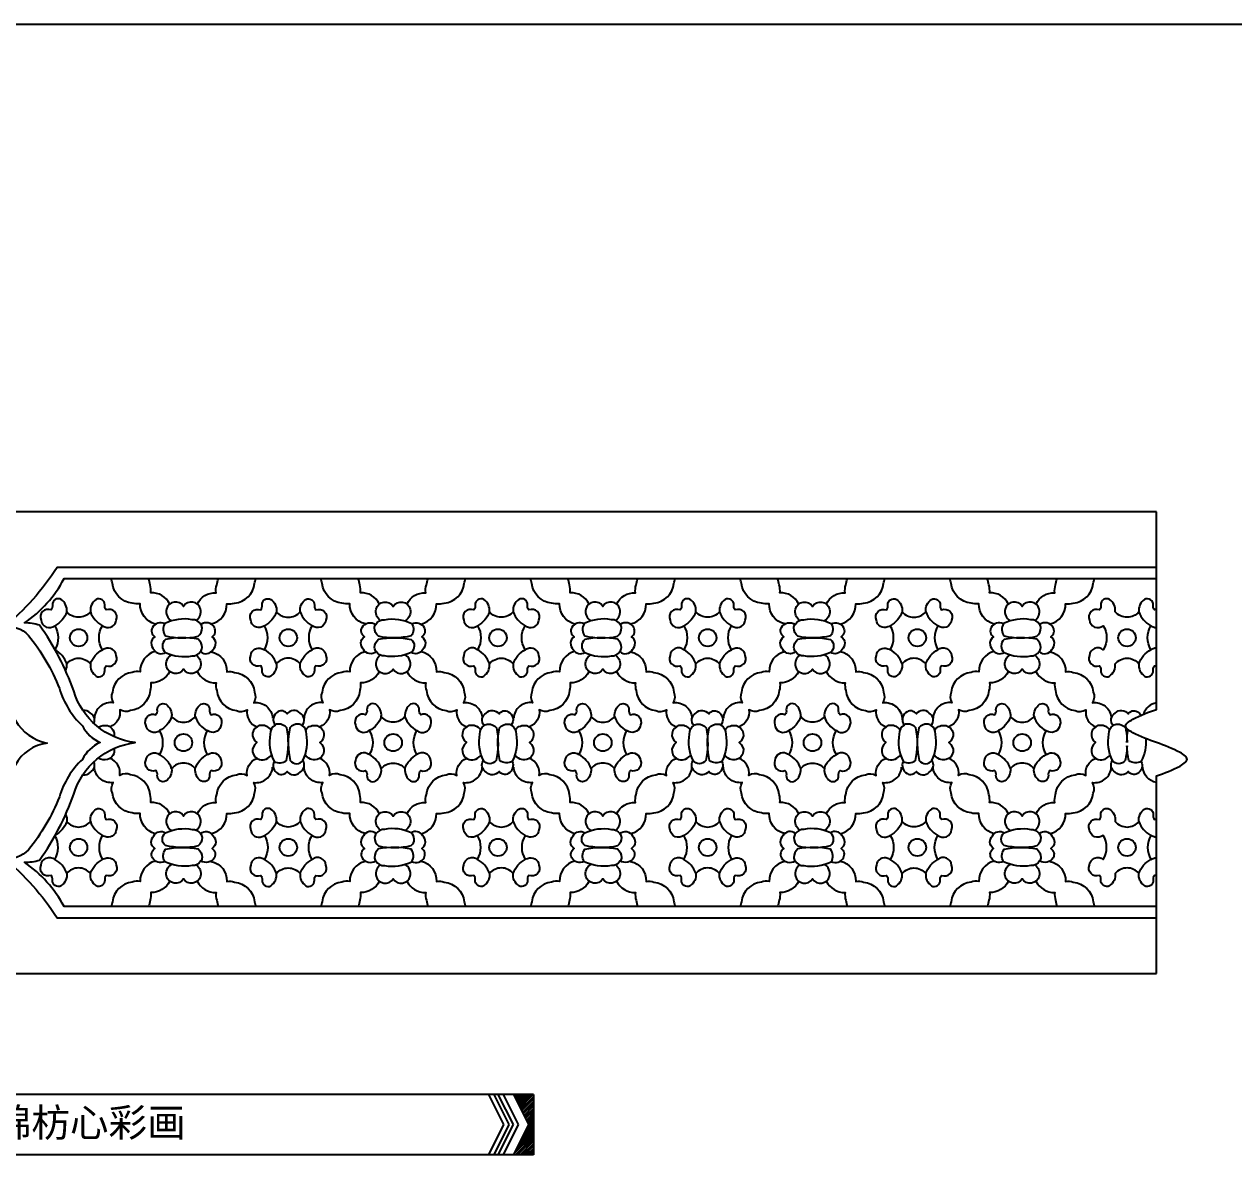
# Model space of a CAD drawing. Extents: x -66030 to 95157, y -13132 to 45879.
# Drawn here: x -50177 to -48867, y 4710 to 5934 of the extents above; entities that cross this region are included whole.
import ezdxf

# ---------------------------------------------------------------- set-up
doc = ezdxf.new("R2010")
doc.units = 0
doc.header["$LTSCALE"] = 100
doc.header["$MEASUREMENT"] = 0
for name, color, linetype in [('3', 11, 'CONTINUOUS'), ('4', 121, 'CONTINUOUS'), ('BH', 21, 'CONTINUOUS'), ('TEXT', 105, 'CONTINUOUS')]:
    doc.layers.add(name, color=color, linetype=linetype)
doc.styles.add('HZ', font='simhei.ttf')

# ---------------------------------------------------------------- blocks, each defined once
blk = doc.blocks.new('A$C4CCE1407')
at = {"layer": '3'}
for p, q in [((0, 65.3), (0, 0)), ((1101.2, 65.3), (0, 65.3)), ((21.6, 65.3), (5.3, 32.6)), ((32.8, 65.3), (16.5, 32.6)), ((38.4, 65.3), (22.1, 32.6)), ((43, 65.3), (26.7, 32.6)), ((48.6, 65.3), (32.3, 32.6)), ((1058.2, 65.3), (1052.6, 65.3)), ((1052.6, 65.3), (1068.9, 32.6)), ((1058.2, 65.3), (1074.5, 32.6)), ((1068.4, 65.3), (1062.8, 65.3)), ((1062.8, 65.3), (1079.1, 32.6)), ((1068.4, 65.3), (1084.7, 32.6)), ((1101.2, 65.3), (1079.6, 65.3)), ((1079.6, 65.3), (1095.9, 32.6)), ((1101.2, 65.3), (1101.2, 0)), ((5.3, 32.6), (21.6, 0)), ((16.5, 32.6), (32.8, 0)), ((22.1, 32.6), (38.4, 0)), ((26.7, 32.6), (43, 0)), ((32.3, 32.6), (48.6, 0)), ((1068.9, 32.6), (1052.6, 0)), ((1074.5, 32.6), (1058.2, 0)), ((1079.1, 32.6), (1062.8, 0)), ((1084.7, 32.6), (1068.4, 0)), ((1095.9, 32.6), (1079.6, 0)), ((0, 0), (21.6, 0)), ((1101.2, 0), (0, 0)), ((32.8, 0), (38.4, 0)), ((43, 0), (48.6, 0)), ((1058.2, 0), (1052.6, 0)), ((1068.4, 0), (1062.8, 0)), ((1101.2, 0), (1079.6, 0))]:
    blk.add_line(p, q, dxfattribs=at)
at = {"layer": 'BH'}
for p, q in [((0, 63.9), (1.3, 65.3)), ((0, 58.8), (6.4, 65.3)), ((0, 61.4), (3.9, 65.3)), ((0, 56.3), (9, 65.3)), ((0, 53.8), (11.5, 65.3)), ((0, 51.2), (14, 65.3)), ((0, 48.7), (16.6, 65.3)), ((0, 46.1), (19.1, 65.3)), ((0, 43.6), (21.5, 65.1)), ((0, 41), (19, 60)), ((0, 38.5), (16.4, 54.9)), ((1080, 64.6), (1080.6, 65.3)), ((1080.8, 62.9), (1083.2, 65.3)), ((1081.7, 61.2), (1085.7, 65.3)), ((1082.5, 59.5), (1088.3, 65.3)), ((1083.3, 57.8), (1090.8, 65.3)), ((1084.2, 56.1), (1093.4, 65.3)), ((1085, 54.4), (1095.9, 65.3)), ((1085.9, 52.7), (1098.4, 65.3)), ((1086.7, 51), (1101, 65.3)), ((1087.6, 49.3), (1101.2, 62.9)), ((1088.4, 47.6), (1101.2, 60.4)), ((1089.3, 45.9), (1101.2, 57.8)), ((1090.1, 44.2), (1101.2, 55.3)), ((1091, 42.5), (1101.2, 52.8)), ((0, 35.9), (13.9, 49.8)), ((0, 33.4), (11.3, 44.7)), ((0, 30.8), (8.8, 39.6)), ((1091.8, 40.8), (1101.2, 50.2)), ((1092.7, 39.1), (1101.2, 47.7)), ((1093.5, 37.4), (1101.2, 45.1)), ((1094.4, 35.7), (1101.2, 42.6)), ((1095.2, 34), (1101.2, 40)), ((0, 28.3), (6.2, 34.5)), ((0, 25.7), (5.8, 31.6)), ((0, 23.2), (6.7, 29.9)), ((0, 20.7), (7.5, 28.2)), ((0, 18.1), (8.4, 26.5)), ((1085.3, 11.4), (1101.2, 27.3)), ((1087.9, 16.5), (1101.2, 29.8)), ((1090.4, 21.6), (1101.2, 32.4)), ((1093, 26.7), (1101.2, 34.9)), ((1095.5, 31.8), (1101.2, 37.5)), ((0, 15.6), (9.2, 24.8)), ((0, 13), (10.1, 23.1)), ((0, 10.5), (10.9, 21.4)), ((0, 7.9), (11.8, 19.7)), ((0, 5.4), (12.6, 18)), ((0, 2.8), (13.5, 16.3)), ((0, 0.3), (14.3, 14.6)), ((1080.2, 1.2), (1101.2, 22.2)), ((1081.6, 0), (1101.2, 19.7)), ((1082.8, 6.3), (1101.2, 24.8)), ((1084.1, 0), (1101.2, 17.1)), ((1086.7, 0), (1101.2, 14.6)), ((2.3, 0), (15.2, 12.9)), ((4.8, 0), (16, 11.2)), ((7.3, 0), (16.8, 9.5)), ((9.9, 0), (17.7, 7.8)), ((12.4, 0), (18.5, 6.1)), ((15, 0), (19.4, 4.4)), ((17.5, 0), (20.2, 2.7)), ((20.1, 0), (21.1, 1)), ((1089.2, 0), (1101.2, 12)), ((1091.7, 0), (1101.2, 9.5)), ((1094.3, 0), (1101.2, 6.9)), ((1096.8, 0), (1101.2, 4.4)), ((1099.4, 0), (1101.2, 1.8))]:
    blk.add_line(p, q, dxfattribs=at)
blk = doc.blocks.new('A$C760A46C3')
at = {"layer": '3'}
for points in [[(2450, 0), (2450, 214, 0.033865), (2475.6, 224.6, 0.043189), (2481.4, 228.7, 0.176583), (2483.3, 232, 0.176583), (2481.4, 235.3, 0.043189), (2475.6, 239.4, 0.033865), (2450, 250, -0.033865), (2424.4, 260.6, -0.043189), (2418.6, 264.7, -0.176583), (2416.7, 268, -0.176583), (2418.6, 271.3, -0.043189), (2424.4, 275.4, -0.033865), (2450, 286), (2450, 500)], [(760, 407.6, -0.15428), (811.9, 428.3, -0.179836), (870.9, 402.2, -0.52871), (1073.9, 365.7, -0.252934), (1159.9, 338.9, -0.128381), (1214.8, 273.9, 0.211259), (1249, 249.5, 0.233751), (1214.8, 226.1, -0.128381), (1159.9, 161.1, -0.252934), (1073.9, 134.3, -0.52871), (870.9, 97.8, -0.179836), (811.9, 71.7, -0.15428), (760, 92.4)], [(2450, 439.6), (1259.9, 439.6, -0.076541), (1202.2, 374.8, -0.26853), (1228.8, 366.1, -0.078305), (1262.4, 308.6, 0.13166), (1287.3, 268.1, 0.165252), (1306.5, 250, 0.174567), (1287.3, 231.9, 0.13166), (1262.4, 191.4, -0.078305), (1228.8, 133.9, -0.26853), (1202.2, 125.2, -0.076541), (1259.9, 60.4), (2450, 60.4)], [(2450, 72.5), (1267.5, 72.5, 0.121395), (1224.6, 120.4, 0.075432), (1241, 122.9, 0.06988), (1277.9, 194.1, -0.297509), (1344.4, 250, -0.296112), (1277.9, 305.9, 0.06988), (1241, 377.1, 0.075432), (1224.6, 379.6, 0.121395), (1267.5, 427.5), (2450, 427.5)], [(1366.2, 378.3, -0.349345), (1349.8, 400.3, -0.120398), (1341.3, 401, -0.353954), (1319.8, 422.3, -0.106583), (1318.8, 427.5, -0.106583)], [(1381.8, 400, 0.294224), (1361.3, 412.3, 0.120398), (1360.6, 420.7, 0.073109), (1358.9, 427.5, 0.073109)], [(1411.6, 400, -0.294224), (1432, 412.3, -0.120398), (1432.8, 420.7, -0.073109), (1434.5, 427.5, -0.073109)], [(1426.8, 378.6, 0.366506), (1443.6, 400.3, 0.120398), (1452, 401, 0.353954), (1473.6, 422.3, 0.106583), (1474.6, 427.5, 0.106583)], [(1593.6, 378.6, -0.366506), (1576.8, 400.3, -0.120398), (1568.3, 401, -0.353954), (1546.8, 422.3, -0.106583), (1545.8, 427.5, -0.106583)], [(1608.8, 400, 0.294224), (1588.3, 412.3, 0.120398), (1587.6, 420.7, 0.073109), (1585.9, 427.5, 0.073109)], [(1638.6, 400, -0.294224), (1659, 412.3, -0.120398), (1659.8, 420.7, -0.073109), (1661.5, 427.5, -0.073109)], [(1654.1, 378.3, 0.349345), (1670.6, 400.3, 0.120398), (1679, 401, 0.353954), (1700.6, 422.3, 0.106583), (1701.6, 427.5, 0.106583)], [(1820.2, 378.3, -0.349345), (1803.8, 400.3, -0.120398), (1795.3, 401, -0.353954), (1773.8, 422.3, -0.106583), (1772.8, 427.5, -0.106583)], [(1835.8, 400, 0.294224), (1815.3, 412.3, 0.120398), (1814.6, 420.7, 0.073109), (1812.9, 427.5, 0.073109)], [(1865.6, 400, -0.294224), (1886, 412.3, -0.120398), (1886.8, 420.7, -0.073109), (1888.5, 427.5, -0.073109)], [(1880.8, 378.6, 0.366506), (1897.6, 400.3, 0.120398), (1906, 401, 0.353954), (1927.6, 422.3, 0.106583), (1928.6, 427.5, 0.106583)], [(2047.6, 378.6, -0.366506), (2030.8, 400.3, -0.120398), (2022.3, 401, -0.353954), (2000.8, 422.3, -0.106583), (1999.8, 427.5, -0.106583)], [(2062.8, 400, 0.294224), (2042.3, 412.3, 0.120398), (2041.6, 420.7, 0.073109), (2039.9, 427.5, 0.073109)], [(2092.6, 400, -0.294224), (2113, 412.3, -0.120398), (2113.8, 420.7, -0.073109), (2115.5, 427.5, -0.073109)], [(2108.1, 378.3, 0.349345), (2124.6, 400.3, 0.120398), (2133, 401, 0.353954), (2154.6, 422.3, 0.106583), (2155.6, 427.5, 0.106583)], [(2274.2, 378.3, -0.349345), (2257.8, 400.3, -0.120398), (2249.3, 401, -0.353954), (2227.8, 422.3, -0.106583), (2226.8, 427.5, -0.106583)], [(2289.8, 400, 0.294224), (2269.3, 412.3, 0.120398), (2268.6, 420.7, 0.073109), (2266.9, 427.5, 0.073109)], [(2319.6, 400, -0.294224), (2340, 412.3, -0.120398), (2340.8, 420.7, -0.073109), (2342.5, 427.5, -0.073109)], [(2334.8, 378.6, 0.366506), (2351.6, 400.3, 0.120398), (2360, 401, 0.353954), (2381.6, 422.3, 0.106583), (2382.6, 427.5, 0.106583)], [(1269.2, 327.9, 0.134001), (1270.4, 335.4, -0.465351), (1296, 335.4, 0.27252), (1302.1, 322, 0.587432), (1311.5, 328, -0.242452), (1313.1, 333.3, 0.671833), (1323.9, 344.3, 0.509967), (1311.6, 351.7, 0.026291), (1309, 350.5, -0.280631), (1309, 376.5, 0.026291), (1311.6, 375.3, 0.509967), (1323.9, 382.7, 0.671833), (1313.1, 393.7, -0.242452), (1311.5, 399, 0.587432), (1302.1, 405, 0.27252), (1296, 391.6, -0.465351), (1270.4, 391.6, 0.27252), (1264.3, 405, 0.587432), (1254.8, 399, -0.242452), (1253.3, 393.7, 0.671833), (1242.5, 382.7, 0.596155), (1257.4, 376.5, -0.276358), (1257.6, 350.9, -0.276358)], [(1410.6, 382.3, 0.295731), (1415.1, 394.6, 0.656807), (1396.7, 397.5, 0.656807), (1378.3, 394.6, 0.317446), (1383.6, 381.8)], [(1609.8, 382.3, -0.295731), (1605.3, 394.6, -0.656807), (1623.7, 397.5, -0.656807), (1642.1, 394.6, -0.317446), (1636.8, 381.8)], [(1864.6, 382.3, 0.295731), (1869.1, 394.6, 0.656807), (1850.7, 397.5, 0.656807), (1832.3, 394.6, 0.317446), (1837.6, 381.8)], [(2063.8, 382.3, -0.295731), (2059.3, 394.6, -0.656807), (2077.7, 397.5, -0.656807), (2096.1, 394.6, -0.317446), (2090.8, 381.8)], [(2318.6, 382.3, 0.295731), (2323.1, 394.6, 0.656807), (2304.7, 397.5, 0.656807), (2286.3, 394.6, 0.317446), (2291.6, 381.8)], [(2450, 394.2, 0.060676), (2448.1, 393.7, -0.242452), (2446.5, 399, 0.587432), (2437.1, 405, 0.27252), (2431, 391.6, -0.465351), (2405.4, 391.6, 0.27252), (2399.3, 405, 0.587432), (2389.8, 399, -0.242452), (2388.3, 393.7, 0.671833), (2377.5, 382.7, 0.596155), (2392.4, 376.5, -0.280631), (2392.4, 350.5, 0.596155), (2377.5, 344.3, 0.671833), (2388.3, 333.3, -0.242452), (2389.8, 328, 0.587432), (2399.3, 322, 0.27252), (2405.4, 335.4, -0.465351), (2431, 335.4, 0.27252), (2437.1, 322, 0.587432), (2446.5, 328, -0.242452), (2448.1, 333.3, 0.060676), (2450, 332.8)], [(1270.4, 391.5, -0.186726), (1257.4, 376.5, -0.168547)], [(1296, 391.6, 0.188688), (1309, 376.5, 0.168547)], [(1497.4, 391.6, -0.188688), (1484.4, 376.5, -0.168547)], [(1523, 391.5, 0.186726), (1536, 376.5, 0.168547)], [(1728, 391.5, -0.186726), (1715, 376.5, -0.168547)], [(1753.6, 391.6, 0.188688), (1766.6, 376.5, 0.168547)], [(1951.4, 391.5, -0.186726), (1938.4, 376.5, -0.168547)], [(1977, 391.6, 0.188688), (1990, 376.5, 0.168547)], [(2174.8, 391.6, -0.188688), (2161.8, 376.5, -0.168547)], [(2200.4, 391.5, 0.186726), (2213.4, 376.5, 0.168547)], [(2431, 391.6, 0.188688), (2444, 376.5, 0.168547)], [(1376.4, 378.8, 0.305806), (1377.2, 365.5, 0.104242), (1412.6, 365.1, 0.218116), (1416.8, 374.3, 0.183263), (1415.6, 377.9)], [(1644, 378.8, -0.305806), (1643.2, 365.5, -0.104242), (1607.8, 365.1, -0.218116), (1603.6, 374.3, -0.183263), (1604.8, 377.9)], [(1830.4, 378.8, 0.305806), (1831.2, 365.5, 0.104242), (1866.6, 365.1, 0.218116), (1870.8, 374.3, 0.183263), (1869.6, 377.9)], [(2098, 378.8, -0.305806), (2097.2, 365.5, -0.104242), (2061.8, 365.1, -0.218116), (2057.6, 374.3, -0.183263), (2058.8, 377.9)], [(2284.4, 378.8, 0.305806), (2285.2, 365.5, 0.104242), (2320.6, 365.1, 0.218116), (2324.8, 374.3, 0.183263), (2323.6, 377.9)], [(2450, 352.4, 0.098586), (2446.6, 351.7, 0.026291), (2444, 350.5, -0.280631), (2444, 376.5, 0.026291), (2446.6, 375.3, 0.098586), (2450, 374.6, 0.098586)], [(1415.2, 348.5, 0.114906), (1416.8, 352.8, 0.217885), (1412.6, 361.9, 0.104242), (1377.2, 361.5, 0.484189), (1377.3, 347.7)], [(1605.2, 348.5, -0.114906), (1603.6, 352.8, -0.217885), (1607.8, 361.9, -0.104242), (1643.2, 361.5, -0.484189), (1643.1, 347.7)], [(1869.2, 348.5, 0.114906), (1870.8, 352.8, 0.217885), (1866.6, 361.9, 0.104242), (1831.2, 361.5, 0.484189), (1831.3, 347.7)], [(2059.2, 348.5, -0.114906), (2057.6, 352.8, -0.217885), (2061.8, 361.9, -0.104242), (2097.2, 361.5, -0.484189), (2097.1, 347.7)], [(2323.2, 348.5, 0.114906), (2324.8, 352.8, 0.217885), (2320.6, 361.9, 0.104242), (2285.2, 361.5, 0.484189), (2285.3, 347.7)], [(1270.4, 335.5, 0.186726), (1257.4, 350.5, 0.168547)], [(1296, 335.4, -0.188688), (1309, 350.5, -0.168547)], [(1366.2, 348.7, 0.349345), (1349.8, 326.7, 0.120398), (1341.3, 326, 0.353954), (1319.8, 304.7, 0.240723), (1320.6, 293.2, 0.444665), (1300.3, 276.4)], [(1410.6, 344.7, -0.295731), (1415.1, 332.4, -0.656807), (1396.7, 329.5, -0.656807), (1378.3, 332.4, -0.317446), (1383.6, 345.2)], [(1426.8, 348.4, -0.366506), (1443.6, 326.7, -0.120398), (1452, 326, -0.353954), (1473.6, 304.7, -0.240723), (1472.8, 293.2, -0.444665), (1493.1, 276.4)], [(1497.4, 335.4, 0.188688), (1484.4, 350.5, 0.168547)], [(1523, 335.5, -0.186726), (1536, 350.5, -0.168547)], [(1593.6, 348.4, 0.366506), (1576.8, 326.7, 0.120398), (1568.3, 326, 0.353954), (1546.8, 304.7, 0.240723), (1547.6, 293.2, 0.444665), (1527.3, 276.4)], [(1609.8, 344.7, 0.295731), (1605.3, 332.4, 0.656807), (1623.7, 329.5, 0.656807), (1642.1, 332.4, 0.317446), (1636.8, 345.2)], [(1654.1, 348.7, -0.349345), (1670.6, 326.7, -0.120398), (1679, 326, -0.353954), (1700.6, 304.7, -0.240723), (1699.8, 293.2, -0.444665), (1720.1, 276.4)], [(1728, 335.5, 0.186726), (1715, 350.5, 0.168547)], [(1753.6, 335.4, -0.188688), (1766.6, 350.5, -0.168547)], [(1820.2, 348.7, 0.349345), (1803.8, 326.7, 0.120398), (1795.3, 326, 0.353954), (1773.8, 304.7, 0.240723), (1774.6, 293.2, 0.444665), (1754.3, 276.4)], [(1864.6, 344.7, -0.295731), (1869.1, 332.4, -0.656807), (1850.7, 329.5, -0.656807), (1832.3, 332.4, -0.317446), (1837.6, 345.2)], [(1880.8, 348.4, -0.366506), (1897.6, 326.7, -0.120398), (1906, 326, -0.353954), (1927.6, 304.7, -0.240723), (1926.8, 293.2, -0.444665), (1947.1, 276.4)], [(1951.4, 335.5, 0.186726), (1938.4, 350.5, 0.168547)], [(1977, 335.4, -0.188688), (1990, 350.5, -0.168547)], [(2047.6, 348.4, 0.366506), (2030.8, 326.7, 0.120398), (2022.3, 326, 0.353954), (2000.8, 304.7, 0.240723), (2001.6, 293.2, 0.444665), (1981.3, 276.4)], [(2063.8, 344.7, 0.295731), (2059.3, 332.4, 0.656807), (2077.7, 329.5, 0.656807), (2096.1, 332.4, 0.317446), (2090.8, 345.2)], [(2108.1, 348.7, -0.349345), (2124.6, 326.7, -0.120398), (2133, 326, -0.353954), (2154.6, 304.7, -0.240723), (2153.8, 293.2, -0.446593), (2174.9, 274.7)], [(2174.8, 335.4, 0.188688), (2161.8, 350.5, 0.168547)], [(2200.4, 335.5, -0.186726), (2213.4, 350.5, -0.168547)], [(2274.2, 348.7, 0.349345), (2257.8, 326.7, 0.120398), (2249.3, 326, 0.353954), (2227.8, 304.7, 0.240723), (2228.6, 293.2, 0.444665), (2208.3, 276.4)], [(2318.6, 344.7, -0.295731), (2323.1, 332.4, -0.656807), (2304.7, 329.5, -0.656807), (2286.3, 332.4, -0.317446), (2291.6, 345.2)], [(2334.8, 348.4, -0.366506), (2351.6, 326.7, -0.120398), (2360, 326, -0.353954), (2381.6, 304.7, -0.240723), (2380.8, 293.2, -0.444665), (2401.1, 276.4)], [(2431, 335.4, -0.188688), (2444, 350.5, -0.168547)], [(1381.8, 327, -0.294224), (1361.3, 314.7, -0.120398), (1360.6, 306.3, -0.353954), (1339.3, 284.7, -0.240723), (1327.8, 285.5, -0.347146), (1317.3, 267.1, -0.347146)], [(1411.6, 327, 0.294224), (1432, 314.7, 0.120398), (1432.8, 306.3, 0.353954), (1454.1, 284.7, 0.240723), (1465.6, 285.5, 0.347146), (1476.1, 267.1, 0.347146)], [(1608.8, 327, -0.294224), (1588.3, 314.7, -0.120398), (1587.6, 306.3, -0.353954), (1566.3, 284.7, -0.240723), (1554.8, 285.5, -0.347146), (1544.3, 267.1, -0.347146)], [(1638.6, 327, 0.294224), (1659, 314.7, 0.120398), (1659.8, 306.3, 0.353954), (1681.1, 284.7, 0.240723), (1692.6, 285.5, 0.347146), (1703.1, 267.1, 0.347146)], [(1835.8, 327, -0.294224), (1815.3, 314.7, -0.120398), (1814.6, 306.3, -0.353954), (1793.3, 284.7, -0.240723), (1781.8, 285.5, -0.347146), (1771.3, 267.1, -0.347146)], [(1865.6, 327, 0.294224), (1886, 314.7, 0.120398), (1886.8, 306.3, 0.353954), (1908.1, 284.7, 0.240723), (1919.6, 285.5, 0.347146), (1930.1, 267.1, 0.347146)], [(2062.8, 327, -0.294224), (2042.3, 314.7, -0.120398), (2041.6, 306.3, -0.353954), (2020.3, 284.7, -0.240723), (2008.8, 285.5, -0.347146), (1998.3, 267.1, -0.347146)], [(2092.6, 327, 0.294224), (2113, 314.7, 0.120398), (2113.8, 306.3, 0.353954), (2135.1, 284.7, 0.240723), (2146.6, 285.5, 0.347146), (2157.1, 267.1, 0.347146)], [(2289.8, 327, -0.294224), (2269.3, 314.7, -0.120398), (2268.6, 306.3, -0.353954), (2247.3, 284.7, -0.240723), (2235.8, 285.5, -0.347146), (2225.3, 267.1, -0.347146)], [(2319.6, 327, 0.294224), (2340, 314.7, 0.120398), (2340.8, 306.3, 0.353954), (2362.1, 284.7, 0.240723), (2373.6, 285.5, 0.347146), (2384.1, 267.1, 0.347146)], [(2450, 293.1, 0.284948), (2436, 280.7, 0.284948)], [(1299.8, 270.9, 0.390492), (1295.9, 282, 0.25322), (1287.9, 284.8)], [(1383.9, 278, -0.186726), (1370.9, 263, -0.168547)], [(1409.5, 278.1, 0.188688), (1422.5, 263, 0.168547)], [(1610.9, 278.1, -0.188688), (1597.9, 263, -0.168547)], [(1636.5, 278, 0.186726), (1649.5, 263, 0.168547)], [(1837.9, 278, -0.186726), (1824.9, 263, -0.168547)], [(1863.5, 278.1, 0.188688), (1876.5, 263, 0.168547)], [(2064.9, 278.1, -0.188688), (2051.9, 263, -0.168547)], [(2090.5, 278, 0.186726), (2103.5, 263, 0.168547)], [(2291.9, 278, -0.186726), (2278.9, 263, -0.168547)], [(2317.5, 278.1, 0.188688), (2330.5, 263, 0.168547)], [(2438.4, 254.3, -0.136764), (2433.6, 229.8, -0.004875), (2433.5, 229.7, -0.393634), (2429.4, 216.5, -0.387326), (2419.3, 218.9, -0.480695), (2405.5, 218, -0.446848), (2402.4, 230.6, -0.1603), (2398.6, 259.3, -0.266922), (2403.2, 268.5, -0.488574), (2405.5, 282, -0.480695), (2419.3, 281.1, -0.387326), (2429.4, 283.5, -0.139258), (2433.3, 279.6)], [(1304.8, 266.6, -0.210483), (1314.3, 268.4, -0.405075), (1321.6, 256.3, -0.405075)], [(1491.4, 263.9, 0.295731), (1479.1, 268.4, 0.656807), (1476.2, 250, 0.656807), (1479.1, 231.6, 0.317446), (1491.9, 236.9, 0.317446)], [(1494.9, 229.7, 0.305806), (1508.2, 230.5, 0.104242), (1508.6, 265.9, 0.218116), (1499.4, 270.1, 0.183263), (1495.8, 268.9)], [(1525.2, 268.5, 0.114906), (1520.9, 270.1, 0.217885), (1511.7, 265.9, 0.104242), (1512.2, 230.5, 0.484189), (1526, 230.6)], [(1529, 263.9, -0.295731), (1541.3, 268.4, -0.656807), (1544.2, 250, -0.656807), (1541.3, 231.6, -0.317446), (1528.5, 236.9, -0.317446)], [(1718.4, 263.9, 0.295731), (1706.1, 268.4, 0.656807), (1703.2, 250, 0.656807), (1706.1, 231.6, 0.317446), (1718.9, 236.9, 0.317446)], [(1722.2, 268.5, -0.114906), (1726.5, 270.1, -0.217885), (1735.6, 265.9, -0.104242), (1735.2, 230.5, -0.484189), (1721.4, 230.6)], [(1752.5, 229.7, -0.305806), (1739.2, 230.5, -0.104242), (1738.7, 265.9, -0.218116), (1748, 270.1, -0.183263), (1751.6, 268.9)], [(1756, 263.9, -0.295731), (1768.3, 268.4, -0.656807), (1771.2, 250, -0.656807), (1768.3, 231.6, -0.317446), (1755.5, 236.9, -0.317446)], [(1945.4, 263.9, 0.295731), (1933.1, 268.4, 0.656807), (1930.2, 250, 0.656807), (1933.1, 231.6, 0.317446), (1945.9, 236.9, 0.317446)], [(1949.2, 268.5, -0.114906), (1953.5, 270.1, -0.217885), (1962.6, 265.9, -0.104242), (1962.2, 230.5, -0.484189), (1948.4, 230.6)], [(1979.5, 229.7, -0.305806), (1966.2, 230.5, -0.104242), (1965.7, 265.9, -0.218116), (1975, 270.1, -0.183263), (1978.6, 268.9)], [(1983, 263.9, -0.295731), (1995.3, 268.4, -0.656807), (1998.2, 250, -0.656807), (1995.3, 231.6, -0.317446), (1982.5, 236.9, -0.317446)], [(2172.4, 263.9, 0.295731), (2160.1, 268.4, 0.656807), (2157.2, 250, 0.656807), (2160.1, 231.6, 0.317446), (2172.9, 236.9, 0.317446)], [(2175.9, 229.7, 0.305806), (2189.2, 230.5, 0.104242), (2189.6, 265.9, 0.218116), (2180.4, 270.1, 0.183263), (2176.8, 268.9)], [(2206.2, 268.5, 0.114906), (2201.9, 270.1, 0.217885), (2192.7, 265.9, 0.104242), (2193.2, 230.5, 0.484189), (2207, 230.6)], [(2210, 263.9, -0.295731), (2222.3, 268.4, -0.656807), (2225.2, 250, -0.656807), (2222.3, 231.6, -0.317446), (2209.5, 236.9, -0.317446)], [(2399.4, 263.9, 0.295731), (2387.1, 268.4, 0.656807), (2384.2, 250, 0.656807), (2387.1, 231.6, 0.317446), (2399.9, 236.9, 0.317446)], [(2403.2, 268.5, -0.114906), (2407.5, 270.1, -0.217885), (2416.6, 265.9, -0.046705), (2418.3, 250, -0.046705)], [(2418.1, 250, -0.041078), (2419.4, 264, -0.041078)], [(2438.4, 254.3, -0.023064), (2438.6, 250)], [(1321.6, 243.7, -0.404804), (1314.3, 231.6, -0.210987), (1304.8, 233.4)], [(1383.9, 222, 0.186726), (1370.9, 237, 0.168547)], [(1409.5, 221.9, -0.188688), (1422.5, 237, -0.168547)], [(1610.9, 221.9, 0.188688), (1597.9, 237, 0.168547)], [(1636.5, 222, -0.186726), (1649.5, 237, -0.168547)], [(1837.9, 222, 0.186726), (1824.9, 237, 0.168547)], [(1863.5, 221.9, -0.188688), (1876.5, 237, -0.168547)], [(2064.9, 221.9, 0.188688), (2051.9, 237, 0.168547)], [(2090.5, 222, -0.186726), (2103.5, 237, -0.168547)], [(2291.9, 222, 0.186726), (2278.9, 237, 0.168547)], [(2317.5, 221.9, -0.188688), (2330.5, 237, -0.168547)], [(2418.2, 246.6, -0.047298), (2416.2, 230.5, -0.484189), (2402.4, 230.6)], [(2433.5, 229.7, -0.305806), (2420.2, 230.5, -0.047468), (2418.1, 246.6, -0.047468)], [(1287.9, 215.2, 0.254158), (1295.9, 218, 0.391463), (1299.8, 229.1, 0.391463)], [(1366.2, 151.3, -0.349345), (1349.8, 173.3, -0.120398), (1341.3, 174, -0.353954), (1319.8, 195.3, -0.240723), (1320.6, 206.8, -0.444665), (1300.3, 223.6)], [(1381.8, 173, 0.294224), (1361.3, 185.3, 0.120398), (1360.6, 193.7, 0.353954), (1339.3, 215.3, 0.240723), (1327.8, 214.5, 0.347146), (1317.3, 232.9, 0.347146)], [(1411.6, 173, -0.294224), (1432, 185.3, -0.120398), (1432.8, 193.7, -0.353954), (1454.1, 215.3, -0.240723), (1465.6, 214.5, -0.347146), (1476.1, 232.9, -0.347146)], [(1426.8, 151.6, 0.366506), (1443.6, 173.3, 0.120398), (1452, 174, 0.353954), (1473.6, 195.3, 0.240723), (1472.8, 206.8, 0.444665), (1493.1, 223.6)], [(1593.6, 151.6, -0.366506), (1576.8, 173.3, -0.120398), (1568.3, 174, -0.353954), (1546.8, 195.3, -0.240723), (1547.6, 206.8, -0.444665), (1527.3, 223.6)], [(1608.8, 173, 0.294224), (1588.3, 185.3, 0.120398), (1587.6, 193.7, 0.353954), (1566.3, 215.3, 0.240723), (1554.8, 214.5, 0.347146), (1544.3, 232.9, 0.347146)], [(1638.6, 173, -0.294224), (1659, 185.3, -0.120398), (1659.8, 193.7, -0.353954), (1681.1, 215.3, -0.240723), (1692.6, 214.5, -0.347146), (1703.1, 232.9, -0.347146)], [(1654.1, 151.3, 0.349345), (1670.6, 173.3, 0.120398), (1679, 174, 0.353954), (1700.6, 195.3, 0.240723), (1699.8, 206.8, 0.444665), (1720.1, 223.6)], [(1820.2, 151.3, -0.349345), (1803.8, 173.3, -0.120398), (1795.3, 174, -0.353954), (1773.8, 195.3, -0.240723), (1774.6, 206.8, -0.444665), (1754.3, 223.6)], [(1835.8, 173, 0.294224), (1815.3, 185.3, 0.120398), (1814.6, 193.7, 0.353954), (1793.3, 215.3, 0.240723), (1781.8, 214.5, 0.347146), (1771.3, 232.9, 0.347146)], [(1865.6, 173, -0.294224), (1886, 185.3, -0.120398), (1886.8, 193.7, -0.353954), (1908.1, 215.3, -0.240723), (1919.6, 214.5, -0.347146), (1930.1, 232.9, -0.347146)], [(1880.8, 151.6, 0.366506), (1897.6, 173.3, 0.120398), (1906, 174, 0.353954), (1927.6, 195.3, 0.240723), (1926.8, 206.8, 0.444665), (1947.1, 223.6)], [(2047.6, 151.6, -0.366506), (2030.8, 173.3, -0.120398), (2022.3, 174, -0.353954), (2000.8, 195.3, -0.240723), (2001.6, 206.8, -0.444665), (1981.3, 223.6)], [(2062.8, 173, 0.294224), (2042.3, 185.3, 0.120398), (2041.6, 193.7, 0.353954), (2020.3, 215.3, 0.240723), (2008.8, 214.5, 0.347146), (1998.3, 232.9, 0.347146)], [(2092.6, 173, -0.294224), (2113, 185.3, -0.120398), (2113.8, 193.7, -0.353954), (2135.1, 215.3, -0.240723), (2146.6, 214.5, -0.347146), (2157.1, 232.9, -0.347146)], [(2108.1, 151.3, 0.349345), (2124.6, 173.3, 0.120398), (2133, 174, 0.353954), (2154.6, 195.3, 0.240723), (2153.8, 206.8, 0.444665), (2174.1, 223.6)], [(2274.2, 151.3, -0.349345), (2257.8, 173.3, -0.120398), (2249.3, 174, -0.353954), (2227.8, 195.3, -0.240723), (2228.6, 206.8, -0.444665), (2208.3, 223.6)], [(2289.8, 173, 0.294224), (2269.3, 185.3, 0.120398), (2268.6, 193.7, 0.353954), (2247.3, 215.3, 0.240723), (2235.8, 214.5, 0.347146), (2225.3, 232.9, 0.347146)], [(2319.6, 173, -0.294224), (2340, 185.3, -0.120398), (2340.8, 193.7, -0.353954), (2362.1, 215.3, -0.240723), (2373.6, 214.5, -0.347146), (2384.1, 232.9, -0.347146)], [(2334.8, 151.6, 0.366506), (2351.6, 173.3, 0.120398), (2360, 174, 0.353954), (2381.6, 195.3, 0.240723), (2380.8, 206.8, 0.444665), (2401.1, 223.6)], [(2450, 206.9, -0.353058), (2435.3, 223.6)], [(1269.2, 172.1, -0.134001), (1270.4, 164.6, 0.465351), (1296, 164.6, -0.27252), (1302.1, 178, -0.587432), (1311.5, 172, 0.242452), (1313.1, 166.7, -0.671833), (1323.9, 155.7, -0.509967), (1311.6, 148.3, -0.026291), (1309, 149.5, 0.280631), (1309, 123.5, -0.026291), (1311.6, 124.7, -0.509967), (1323.9, 117.3, -0.671833), (1313.1, 106.3, 0.242452), (1311.5, 101, -0.587432), (1302.1, 95, -0.27252), (1296, 108.4, 0.465351), (1270.4, 108.4, -0.27252), (1264.3, 95, -0.587432), (1254.8, 101, 0.242452), (1253.3, 106.3, -0.671833), (1242.5, 117.3, -0.596155), (1257.4, 123.5, 0.276358), (1257.6, 149.1, 0.276358)], [(1410.6, 155.3, 0.295731), (1415.1, 167.6, 0.656807), (1396.7, 170.5, 0.656807), (1378.3, 167.6, 0.317446), (1383.6, 154.8)], [(1609.8, 155.3, -0.295731), (1605.3, 167.6, -0.656807), (1623.7, 170.5, -0.656807), (1642.1, 167.6, -0.317446), (1636.8, 154.8)], [(1864.6, 155.3, 0.295731), (1869.1, 167.6, 0.656807), (1850.7, 170.5, 0.656807), (1832.3, 167.6, 0.317446), (1837.6, 154.8)], [(2063.8, 155.3, -0.295731), (2059.3, 167.6, -0.656807), (2077.7, 170.5, -0.656807), (2096.1, 167.6, -0.317446), (2090.8, 154.8)], [(2318.6, 155.3, 0.295731), (2323.1, 167.6, 0.656807), (2304.7, 170.5, 0.656807), (2286.3, 167.6, 0.317446), (2291.6, 154.8)], [(2450, 105.8, -0.060676), (2448.1, 106.3, 0.242452), (2446.5, 101, -0.587432), (2437.1, 95, -0.27252), (2431, 108.4, 0.465351), (2405.4, 108.4, -0.27252), (2399.3, 95, -0.587432), (2389.8, 101, 0.242452), (2388.3, 106.3, -0.671833), (2377.5, 117.3, -0.596155), (2392.4, 123.5, 0.280631), (2392.4, 149.5, -0.596155), (2377.5, 155.7, -0.671833), (2388.3, 166.7, 0.242452), (2389.8, 172, -0.587432), (2399.3, 178, -0.27252), (2405.4, 164.6, 0.465351), (2431, 164.6, -0.27252), (2437.1, 178, -0.587432), (2446.5, 172, 0.242452), (2448.1, 166.7, -0.060676), (2450, 167.2, -0.060676)], [(1270.4, 164.5, -0.186726), (1257.4, 149.5, -0.168547)], [(1296, 164.6, 0.188688), (1309, 149.5, 0.168547)], [(1497.4, 164.6, -0.188688), (1484.4, 149.5, -0.168547)], [(1523, 164.5, 0.186726), (1536, 149.5, 0.168547)], [(1728, 164.5, -0.186726), (1715, 149.5, -0.168547)], [(1753.6, 164.6, 0.188688), (1766.6, 149.5, 0.168547)], [(1951.4, 164.5, -0.186726), (1938.4, 149.5, -0.168547)], [(1977, 164.6, 0.188688), (1990, 149.5, 0.168547)], [(2174.8, 164.6, -0.188688), (2161.8, 149.5, -0.168547)], [(2200.4, 164.5, 0.186726), (2213.4, 149.5, 0.168547)], [(2431, 164.6, 0.188688), (2444, 149.5, 0.168547)], [(1415.2, 151.5, -0.114906), (1416.8, 147.2, -0.217885), (1412.6, 138.1, -0.104242), (1377.2, 138.5, -0.484189), (1377.3, 152.3)], [(1605.2, 151.5, 0.114906), (1603.6, 147.2, 0.217885), (1607.8, 138.1, 0.104242), (1643.2, 138.5, 0.484189), (1643.1, 152.3)], [(1869.2, 151.5, -0.114906), (1870.8, 147.2, -0.217885), (1866.6, 138.1, -0.104242), (1831.2, 138.5, -0.484189), (1831.3, 152.3)], [(2059.2, 151.5, 0.114906), (2057.6, 147.2, 0.217885), (2061.8, 138.1, 0.104242), (2097.2, 138.5, 0.484189), (2097.1, 152.3)], [(2323.2, 151.5, -0.114906), (2324.8, 147.2, -0.217885), (2320.6, 138.1, -0.104242), (2285.2, 138.5, -0.484189), (2285.3, 152.3)], [(2450, 147.6, -0.098586), (2446.6, 148.3, -0.026291), (2444, 149.5, 0.280631), (2444, 123.5, -0.026291), (2446.6, 124.7, -0.098586), (2450, 125.4)], [(1376.4, 121.2, -0.305806), (1377.2, 134.5, -0.104242), (1412.6, 134.9, -0.218116), (1416.8, 125.7, -0.183263), (1415.6, 122.1)], [(1644, 121.2, 0.305806), (1643.2, 134.5, 0.104242), (1607.8, 134.9, 0.218116), (1603.6, 125.7, 0.183263), (1604.8, 122.1)], [(1830.4, 121.2, -0.305806), (1831.2, 134.5, -0.104242), (1866.6, 134.9, -0.218116), (1870.8, 125.7, -0.183263), (1869.6, 122.1)], [(2098, 121.2, 0.305806), (2097.2, 134.5, 0.104242), (2061.8, 134.9, 0.218116), (2057.6, 125.7, 0.183263), (2058.8, 122.1)], [(2284.4, 121.2, -0.305806), (2285.2, 134.5, -0.104242), (2320.6, 134.9, -0.218116), (2324.8, 125.7, -0.183263), (2323.6, 122.1)], [(1270.4, 108.5, 0.186726), (1257.4, 123.5, 0.168547)], [(1296, 108.4, -0.188688), (1309, 123.5, -0.168547)], [(1366.2, 121.7, 0.349345), (1349.8, 99.7, 0.120398), (1341.3, 99, 0.353954), (1319.8, 77.7, 0.106583), (1318.8, 72.5, 0.106583)], [(1410.6, 117.7, -0.295731), (1415.1, 105.4, -0.656807), (1396.7, 102.5, -0.656807), (1378.3, 105.4, -0.317446), (1383.6, 118.2)], [(1426.8, 121.4, -0.366506), (1443.6, 99.7, -0.120398), (1452, 99, -0.353954), (1473.6, 77.7, -0.106583), (1474.6, 72.5, -0.106583)], [(1497.4, 108.4, 0.188688), (1484.4, 123.5, 0.168547)], [(1523, 108.5, -0.186726), (1536, 123.5, -0.168547)], [(1593.6, 121.4, 0.366506), (1576.8, 99.7, 0.120398), (1568.3, 99, 0.353954), (1546.8, 77.7, 0.106583), (1545.8, 72.5, 0.106583)], [(1609.8, 117.7, 0.295731), (1605.3, 105.4, 0.656807), (1623.7, 102.5, 0.656807), (1642.1, 105.4, 0.317446), (1636.8, 118.2)], [(1654.1, 121.7, -0.349345), (1670.6, 99.7, -0.120398), (1679, 99, -0.353954), (1700.6, 77.7, -0.106583), (1701.6, 72.5, -0.106583)], [(1728, 108.5, 0.186726), (1715, 123.5, 0.168547)], [(1753.6, 108.4, -0.188688), (1766.6, 123.5, -0.168547)], [(1820.2, 121.7, 0.349345), (1803.8, 99.7, 0.120398), (1795.3, 99, 0.353954), (1773.8, 77.7, 0.106583), (1772.8, 72.5, 0.106583)], [(1864.6, 117.7, -0.295731), (1869.1, 105.4, -0.656807), (1850.7, 102.5, -0.656807), (1832.3, 105.4, -0.317446), (1837.6, 118.2)], [(1880.8, 121.4, -0.366506), (1897.6, 99.7, -0.120398), (1906, 99, -0.353954), (1927.6, 77.7, -0.106583), (1928.6, 72.5, -0.106583)], [(1951.4, 108.5, 0.186726), (1938.4, 123.5, 0.168547)], [(1977, 108.4, -0.188688), (1990, 123.5, -0.168547)], [(2047.6, 121.4, 0.366506), (2030.8, 99.7, 0.120398), (2022.3, 99, 0.353954), (2000.8, 77.7, 0.106583), (1999.8, 72.5, 0.106583)], [(2063.8, 117.7, 0.295731), (2059.3, 105.4, 0.656807), (2077.7, 102.5, 0.656807), (2096.1, 105.4, 0.317446), (2090.8, 118.2)], [(2108.1, 121.7, -0.349345), (2124.6, 99.7, -0.120398), (2133, 99, -0.353954), (2154.6, 77.7, -0.106583), (2155.6, 72.5, -0.106583)], [(2174.8, 108.4, 0.188688), (2161.8, 123.5, 0.168547)], [(2200.4, 108.5, -0.186726), (2213.4, 123.5, -0.168547)], [(2274.2, 121.7, 0.349345), (2257.8, 99.7, 0.120398), (2249.3, 99, 0.353954), (2227.8, 77.7, 0.106583), (2226.8, 72.5, 0.106583)], [(2318.6, 117.7, -0.295731), (2323.1, 105.4, -0.656807), (2304.7, 102.5, -0.656807), (2286.3, 105.4, -0.317446), (2291.6, 118.2)], [(2334.8, 121.4, -0.366506), (2351.6, 99.7, -0.120398), (2360, 99, -0.353954), (2381.6, 77.7, -0.106583), (2382.6, 72.5, -0.106583)], [(2431, 108.4, -0.188688), (2444, 123.5, -0.168547)], [(1381.8, 100, -0.294224), (1361.3, 87.7, -0.120398), (1360.6, 79.3, -0.073109), (1358.9, 72.5, -0.073109)], [(1411.6, 100, 0.294224), (1432, 87.7, 0.120398), (1432.8, 79.3, 0.073109), (1434.5, 72.5, 0.073109)], [(1608.8, 100, -0.294224), (1588.3, 87.7, -0.120398), (1587.6, 79.3, -0.073109), (1585.9, 72.5, -0.073109)], [(1638.6, 100, 0.294224), (1659, 87.7, 0.120398), (1659.8, 79.3, 0.073109), (1661.5, 72.5, 0.073109)], [(1835.8, 100, -0.294224), (1815.3, 87.7, -0.120398), (1814.6, 79.3, -0.073109), (1812.9, 72.5, -0.073109)], [(1865.6, 100, 0.294224), (1886, 87.7, 0.120398), (1886.8, 79.3, 0.073109), (1888.5, 72.5, 0.073109)], [(2062.8, 100, -0.294224), (2042.3, 87.7, -0.120398), (2041.6, 79.3, -0.073109), (2039.9, 72.5, -0.073109)], [(2092.6, 100, 0.294224), (2113, 87.7, 0.120398), (2113.8, 79.3, 0.073109), (2115.5, 72.5, 0.073109)], [(2289.8, 100, -0.294224), (2269.3, 87.7, -0.120398), (2268.6, 79.3, -0.073109), (2266.9, 72.5, -0.073109)], [(2319.6, 100, 0.294224), (2340, 87.7, 0.120398), (2340.8, 79.3, 0.073109), (2342.5, 72.5, 0.073109)]]:
    blk.add_lwpolyline(points, format="xyb", dxfattribs=at)
for points in [[(1536, 350.5, -0.596155), (1550.9, 344.3, -0.671833), (1540.1, 333.3, 0.242452), (1538.5, 328, -0.587432), (1529.1, 322, -0.27252), (1523, 335.4, 0.465351), (1497.4, 335.4, -0.27252), (1491.3, 322, -0.587432), (1481.8, 328, 0.242452), (1480.3, 333.3, -0.671833), (1469.5, 344.3, -0.509967), (1481.8, 351.7, -0.026291), (1484.4, 350.5, 0.280631), (1484.4, 376.5, -0.026291), (1481.8, 375.3, -0.509967), (1469.5, 382.7, -0.671833), (1480.3, 393.7, 0.242452), (1481.8, 399, -0.587432), (1491.3, 405, -0.27252), (1497.4, 391.6, 0.465351), (1523, 391.6, -0.27252), (1529.1, 405, -0.587432), (1538.5, 399, 0.242452), (1540.1, 393.7, -0.671833), (1550.9, 382.7, -0.596155), (1536, 376.5, 0.280631)], [(1715, 350.5, 0.596155), (1700.1, 344.3, 0.671833), (1710.9, 333.3, -0.242452), (1712.5, 328, 0.587432), (1721.9, 322, 0.27252), (1728, 335.4, -0.465351), (1753.6, 335.4, 0.27252), (1759.7, 322, 0.587432), (1769.2, 328, -0.242452), (1770.7, 333.3, 0.671833), (1781.5, 344.3, 0.509967), (1769.2, 351.7, 0.026291), (1766.6, 350.5, -0.280631), (1766.6, 376.5, 0.026291), (1769.2, 375.3, 0.509967), (1781.5, 382.7, 0.671833), (1770.7, 393.7, -0.242452), (1769.2, 399, 0.587432), (1759.7, 405, 0.27252), (1753.6, 391.6, -0.465351), (1728, 391.6, 0.27252), (1721.9, 405, 0.587432), (1712.5, 399, -0.242452), (1710.9, 393.7, 0.671833), (1700.1, 382.7, 0.596155), (1715, 376.5, -0.280631)], [(1938.4, 350.5, 0.596155), (1923.5, 344.3, 0.671833), (1934.3, 333.3, -0.242452), (1935.8, 328, 0.587432), (1945.3, 322, 0.27252), (1951.4, 335.4, -0.465351), (1977, 335.4, 0.27252), (1983.1, 322, 0.587432), (1992.5, 328, -0.242452), (1994.1, 333.3, 0.671833), (2004.9, 344.3, 0.509967), (1992.6, 351.7, 0.026291), (1990, 350.5, -0.280631), (1990, 376.5, 0.026291), (1992.6, 375.3, 0.509967), (2004.9, 382.7, 0.671833), (1994.1, 393.7, -0.242452), (1992.5, 399, 0.587432), (1983.1, 405, 0.27252), (1977, 391.6, -0.465351), (1951.4, 391.6, 0.27252), (1945.3, 405, 0.587432), (1935.8, 399, -0.242452), (1934.3, 393.7, 0.671833), (1923.5, 382.7, 0.596155), (1938.4, 376.5, -0.280631)], [(2213.4, 350.5, -0.596155), (2228.3, 344.3, -0.671833), (2217.4, 333.3, 0.242452), (2215.9, 328, -0.587432), (2206.5, 322, -0.27252), (2200.3, 335.4, 0.465351), (2174.8, 335.4, -0.27252), (2168.6, 322, -0.587432), (2159.2, 328, 0.242452), (2157.7, 333.3, -0.671833), (2146.9, 344.3, -0.509967), (2159.2, 351.7, -0.026291), (2161.8, 350.5, 0.280631), (2161.8, 376.5, -0.026291), (2159.2, 375.3, -0.509967), (2146.9, 382.7, -0.671833), (2157.7, 393.7, 0.242452), (2159.2, 399, -0.587432), (2168.6, 405, -0.27252), (2174.8, 391.6, 0.465351), (2200.3, 391.6, -0.27252), (2206.5, 405, -0.587432), (2215.9, 399, 0.242452), (2217.4, 393.7, -0.671833), (2228.3, 382.7, -0.596155), (2213.4, 376.5, 0.280631)], [(1415.2, 348.5, 0.488574), (1428.7, 350.8, 0.480695), (1427.8, 364.6, 0.387326), (1430.2, 374.7, 0.441528), (1415.6, 377.9, 0.285321), (1406, 383.1, 0.16487), (1376.5, 378.9, 0.004875), (1376.4, 378.8, 0.393634), (1363.1, 374.7, 0.387326), (1365.6, 364.6, 0.480695), (1364.7, 350.8, 0.446848), (1377.3, 347.7, 0.1603), (1406, 343.9, 0.266922)], [(1605.2, 348.5, -0.488574), (1591.7, 350.8, -0.480695), (1592.6, 364.6, -0.387326), (1590.1, 374.7, -0.441528), (1604.8, 377.9, -0.285321), (1614.4, 383.1, -0.16487), (1643.9, 378.9, -0.004875), (1644, 378.8, -0.393634), (1657.2, 374.7, -0.387326), (1654.8, 364.6, -0.480695), (1655.7, 350.8, -0.446848), (1643.1, 347.7, -0.1603), (1614.4, 343.9, -0.266922)], [(1869.2, 348.5, 0.488574), (1882.7, 350.8, 0.480695), (1881.8, 364.6, 0.387326), (1884.2, 374.7, 0.441528), (1869.6, 377.9, 0.285321), (1860, 383.1, 0.16487), (1830.5, 378.9, 0.004875), (1830.4, 378.8, 0.393634), (1817.1, 374.7, 0.387326), (1819.6, 364.6, 0.480695), (1818.7, 350.8, 0.446848), (1831.3, 347.7, 0.1603), (1860, 343.9, 0.266922)], [(2059.2, 348.5, -0.488574), (2045.7, 350.8, -0.480695), (2046.6, 364.6, -0.387326), (2044.1, 374.7, -0.441528), (2058.8, 377.9, -0.285321), (2068.4, 383.1, -0.16487), (2097.9, 378.9, -0.004875), (2098, 378.8, -0.393634), (2111.2, 374.7, -0.387326), (2108.8, 364.6, -0.480695), (2109.7, 350.8, -0.446848), (2097.1, 347.7, -0.1603), (2068.4, 343.9, -0.266922)], [(2323.2, 348.5, 0.488574), (2336.7, 350.8, 0.480695), (2335.8, 364.6, 0.387326), (2338.2, 374.7, 0.441528), (2323.6, 377.9, 0.285321), (2314, 383.1, 0.16487), (2284.5, 378.9, 0.004875), (2284.4, 378.8, 0.393634), (2271.1, 374.7, 0.387326), (2273.6, 364.6, 0.480695), (2272.7, 350.8, 0.446848), (2285.3, 347.7, 0.1603), (2314, 343.9, 0.266922)], [(1370.9, 263, -0.596155), (1356, 269.2, -0.671833), (1366.8, 280.2, 0.242452), (1368.3, 285.5, -0.587432), (1377.8, 291.5, -0.27252), (1383.9, 278.1, 0.465351), (1409.5, 278.1, -0.27252), (1415.6, 291.5, -0.587432), (1425, 285.5, 0.242452), (1426.6, 280.2, -0.671833), (1437.4, 269.2, -0.509967), (1425.1, 261.8, -0.026291), (1422.5, 263, 0.280631), (1422.5, 237, -0.026291), (1425.1, 238.2, -0.509967), (1437.4, 230.8, -0.671833), (1426.6, 219.8, 0.242452), (1425, 214.5, -0.587432), (1415.6, 208.5, -0.27252), (1409.5, 221.9, 0.465351), (1383.9, 221.9, -0.27252), (1377.8, 208.5, -0.587432), (1368.3, 214.5, 0.242452), (1366.8, 219.8, -0.671833), (1356, 230.8, -0.596155), (1370.9, 237, 0.280631)], [(1649.5, 263, 0.596155), (1664.4, 269.2, 0.671833), (1653.6, 280.2, -0.242452), (1652, 285.5, 0.587432), (1642.6, 291.5, 0.27252), (1636.5, 278.1, -0.465351), (1610.9, 278.1, 0.27252), (1604.8, 291.5, 0.587432), (1595.3, 285.5, -0.242452), (1593.8, 280.2, 0.671833), (1583, 269.2, 0.509967), (1595.3, 261.8, 0.026291), (1597.9, 263, -0.280631), (1597.9, 237, 0.026291), (1595.3, 238.2, 0.509967), (1583, 230.8, 0.671833), (1593.8, 219.8, -0.242452), (1595.3, 214.5, 0.587432), (1604.8, 208.5, 0.27252), (1610.9, 221.9, -0.465351), (1636.5, 221.9, 0.27252), (1642.6, 208.5, 0.587432), (1652, 214.5, -0.242452), (1653.6, 219.8, 0.671833), (1664.4, 230.8, 0.596155), (1649.5, 237, -0.280631)], [(1824.9, 263, -0.596155), (1810, 269.2, -0.671833), (1820.8, 280.2, 0.242452), (1822.3, 285.5, -0.587432), (1831.8, 291.5, -0.27252), (1837.9, 278.1, 0.465351), (1863.5, 278.1, -0.27252), (1869.6, 291.5, -0.587432), (1879, 285.5, 0.242452), (1880.6, 280.2, -0.671833), (1891.4, 269.2, -0.509967), (1879.1, 261.8, -0.026291), (1876.5, 263, 0.280631), (1876.5, 237, -0.026291), (1879.1, 238.2, -0.509967), (1891.4, 230.8, -0.671833), (1880.6, 219.8, 0.242452), (1879, 214.5, -0.587432), (1869.6, 208.5, -0.27252), (1863.5, 221.9, 0.465351), (1837.9, 221.9, -0.27252), (1831.8, 208.5, -0.587432), (1822.3, 214.5, 0.242452), (1820.8, 219.8, -0.671833), (1810, 230.8, -0.596155), (1824.9, 237, 0.280631)], [(2103.5, 263, 0.596155), (2118.4, 269.2, 0.671833), (2107.6, 280.2, -0.242452), (2106, 285.5, 0.587432), (2096.6, 291.5, 0.27252), (2090.5, 278.1, -0.465351), (2064.9, 278.1, 0.27252), (2058.8, 291.5, 0.587432), (2049.3, 285.5, -0.242452), (2047.8, 280.2, 0.671833), (2037, 269.2, 0.509967), (2049.3, 261.8, 0.026291), (2051.9, 263, -0.280631), (2051.9, 237, 0.026291), (2049.3, 238.2, 0.509967), (2037, 230.8, 0.671833), (2047.8, 219.8, -0.242452), (2049.3, 214.5, 0.587432), (2058.8, 208.5, 0.27252), (2064.9, 221.9, -0.465351), (2090.5, 221.9, 0.27252), (2096.6, 208.5, 0.587432), (2106, 214.5, -0.242452), (2107.6, 219.8, 0.671833), (2118.4, 230.8, 0.596155), (2103.5, 237, -0.280631)], [(2278.9, 263, -0.596155), (2264, 269.2, -0.671833), (2274.8, 280.2, 0.242452), (2276.3, 285.5, -0.587432), (2285.8, 291.5, -0.27252), (2291.9, 278.1, 0.465351), (2317.5, 278.1, -0.27252), (2323.6, 291.5, -0.587432), (2333, 285.5, 0.242452), (2334.6, 280.2, -0.671833), (2345.4, 269.2, -0.509967), (2333.1, 261.8, -0.026291), (2330.5, 263, 0.280631), (2330.5, 237, -0.026291), (2333.1, 238.2, -0.509967), (2345.4, 230.8, -0.671833), (2334.6, 219.8, 0.242452), (2333, 214.5, -0.587432), (2323.6, 208.5, -0.27252), (2317.5, 221.9, 0.465351), (2291.9, 221.9, -0.27252), (2285.8, 208.5, -0.587432), (2276.3, 214.5, 0.242452), (2274.8, 219.8, -0.671833), (2264, 230.8, -0.596155), (2278.9, 237, 0.280631)], [(1525.2, 268.5, 0.488574), (1522.9, 282, 0.480695), (1509.1, 281.1, 0.387326), (1499, 283.5, 0.441528), (1495.8, 268.9, 0.285321), (1490.6, 259.3, 0.16487), (1494.8, 229.8, 0.004875), (1494.9, 229.7, 0.393634), (1499, 216.5, 0.387326), (1509.1, 218.9, 0.480695), (1522.9, 218, 0.446848), (1526, 230.6, 0.1603), (1529.8, 259.3, 0.266922)], [(1722.2, 268.5, -0.488574), (1724.5, 282, -0.480695), (1738.3, 281.1, -0.387326), (1748.4, 283.5, -0.441528), (1751.6, 268.9, -0.285321), (1756.8, 259.3, -0.16487), (1752.6, 229.8, -0.004875), (1752.5, 229.7, -0.393634), (1748.4, 216.5, -0.387326), (1738.3, 218.9, -0.480695), (1724.5, 218, -0.446848), (1721.4, 230.6, -0.1603), (1717.6, 259.3, -0.266922)], [(1949.2, 268.5, -0.488574), (1951.5, 282, -0.480695), (1965.3, 281.1, -0.387326), (1975.4, 283.5, -0.441528), (1978.6, 268.9, -0.285321), (1983.8, 259.3, -0.16487), (1979.6, 229.8, -0.004875), (1979.5, 229.7, -0.393634), (1975.4, 216.5, -0.387326), (1965.3, 218.9, -0.480695), (1951.5, 218, -0.446848), (1948.4, 230.6, -0.1603), (1944.6, 259.3, -0.266922)], [(2206.2, 268.5, 0.488574), (2203.9, 282, 0.480695), (2190.1, 281.1, 0.387326), (2180, 283.5, 0.441528), (2176.8, 268.9, 0.285321), (2171.6, 259.3, 0.16487), (2175.8, 229.8, 0.004875), (2175.9, 229.7, 0.393634), (2180, 216.5, 0.387326), (2190.1, 218.9, 0.480695), (2203.9, 218, 0.446848), (2207, 230.6, 0.1603), (2210.8, 259.3, 0.266922)], [(1536, 149.5, 0.596155), (1550.9, 155.7, 0.671833), (1540.1, 166.7, -0.242452), (1538.5, 172, 0.587432), (1529.1, 178, 0.27252), (1523, 164.6, -0.465351), (1497.4, 164.6, 0.27252), (1491.3, 178, 0.587432), (1481.8, 172, -0.242452), (1480.3, 166.7, 0.671833), (1469.5, 155.7, 0.509967), (1481.8, 148.3, 0.026291), (1484.4, 149.5, -0.280631), (1484.4, 123.5, 0.026291), (1481.8, 124.7, 0.509967), (1469.5, 117.3, 0.671833), (1480.3, 106.3, -0.242452), (1481.8, 101, 0.587432), (1491.3, 95, 0.27252), (1497.4, 108.4, -0.465351), (1523, 108.4, 0.27252), (1529.1, 95, 0.587432), (1538.5, 101, -0.242452), (1540.1, 106.3, 0.671833), (1550.9, 117.3, 0.596155), (1536, 123.5, -0.280631)], [(1715, 149.5, -0.596155), (1700.1, 155.7, -0.671833), (1710.9, 166.7, 0.242452), (1712.5, 172, -0.587432), (1721.9, 178, -0.27252), (1728, 164.6, 0.465351), (1753.6, 164.6, -0.27252), (1759.7, 178, -0.587432), (1769.2, 172, 0.242452), (1770.7, 166.7, -0.671833), (1781.5, 155.7, -0.509967), (1769.2, 148.3, -0.026291), (1766.6, 149.5, 0.280631), (1766.6, 123.5, -0.026291), (1769.2, 124.7, -0.509967), (1781.5, 117.3, -0.671833), (1770.7, 106.3, 0.242452), (1769.2, 101, -0.587432), (1759.7, 95, -0.27252), (1753.6, 108.4, 0.465351), (1728, 108.4, -0.27252), (1721.9, 95, -0.587432), (1712.5, 101, 0.242452), (1710.9, 106.3, -0.671833), (1700.1, 117.3, -0.596155), (1715, 123.5, 0.280631)], [(1938.4, 149.5, -0.596155), (1923.5, 155.7, -0.671833), (1934.3, 166.7, 0.242452), (1935.8, 172, -0.587432), (1945.3, 178, -0.27252), (1951.4, 164.6, 0.465351), (1977, 164.6, -0.27252), (1983.1, 178, -0.587432), (1992.5, 172, 0.242452), (1994.1, 166.7, -0.671833), (2004.9, 155.7, -0.509967), (1992.6, 148.3, -0.026291), (1990, 149.5, 0.280631), (1990, 123.5, -0.026291), (1992.6, 124.7, -0.509967), (2004.9, 117.3, -0.671833), (1994.1, 106.3, 0.242452), (1992.5, 101, -0.587432), (1983.1, 95, -0.27252), (1977, 108.4, 0.465351), (1951.4, 108.4, -0.27252), (1945.3, 95, -0.587432), (1935.8, 101, 0.242452), (1934.3, 106.3, -0.671833), (1923.5, 117.3, -0.596155), (1938.4, 123.5, 0.280631)], [(2213.4, 149.5, 0.596155), (2228.3, 155.7, 0.671833), (2217.4, 166.7, -0.242452), (2215.9, 172, 0.587432), (2206.5, 178, 0.27252), (2200.3, 164.6, -0.465351), (2174.8, 164.6, 0.27252), (2168.6, 178, 0.587432), (2159.2, 172, -0.242452), (2157.7, 166.7, 0.671833), (2146.9, 155.7, 0.509967), (2159.2, 148.3, 0.026291), (2161.8, 149.5, -0.280631), (2161.8, 123.5, 0.026291), (2159.2, 124.7, 0.509967), (2146.9, 117.3, 0.671833), (2157.7, 106.3, -0.242452), (2159.2, 101, 0.587432), (2168.6, 95, 0.27252), (2174.8, 108.4, -0.465351), (2200.3, 108.4, 0.27252), (2206.5, 95, 0.587432), (2215.9, 101, -0.242452), (2217.4, 106.3, 0.671833), (2228.3, 117.3, 0.596155), (2213.4, 123.5, -0.280631)], [(1415.2, 151.5, -0.488574), (1428.7, 149.2, -0.480695), (1427.8, 135.4, -0.387326), (1430.2, 125.3, -0.441528), (1415.6, 122.1, -0.285321), (1406, 116.9, -0.16487), (1376.5, 121.1, -0.004875), (1376.4, 121.2, -0.393634), (1363.1, 125.3, -0.387326), (1365.6, 135.4, -0.480695), (1364.7, 149.2, -0.446848), (1377.3, 152.3, -0.1603), (1406, 156.1, -0.266922)], [(1605.2, 151.5, 0.488574), (1591.7, 149.2, 0.480695), (1592.6, 135.4, 0.387326), (1590.1, 125.3, 0.441528), (1604.8, 122.1, 0.285321), (1614.4, 116.9, 0.16487), (1643.9, 121.1, 0.004875), (1644, 121.2, 0.393634), (1657.2, 125.3, 0.387326), (1654.8, 135.4, 0.480695), (1655.7, 149.2, 0.446848), (1643.1, 152.3, 0.1603), (1614.4, 156.1, 0.266922)], [(1869.2, 151.5, -0.488574), (1882.7, 149.2, -0.480695), (1881.8, 135.4, -0.387326), (1884.2, 125.3, -0.441528), (1869.6, 122.1, -0.285321), (1860, 116.9, -0.16487), (1830.5, 121.1, -0.004875), (1830.4, 121.2, -0.393634), (1817.1, 125.3, -0.387326), (1819.6, 135.4, -0.480695), (1818.7, 149.2, -0.446848), (1831.3, 152.3, -0.1603), (1860, 156.1, -0.266922)], [(2059.2, 151.5, 0.488574), (2045.7, 149.2, 0.480695), (2046.6, 135.4, 0.387326), (2044.1, 125.3, 0.441528), (2058.8, 122.1, 0.285321), (2068.4, 116.9, 0.16487), (2097.9, 121.1, 0.004875), (2098, 121.2, 0.393634), (2111.2, 125.3, 0.387326), (2108.8, 135.4, 0.480695), (2109.7, 149.2, 0.446848), (2097.1, 152.3, 0.1603), (2068.4, 156.1, 0.266922)], [(2323.2, 151.5, -0.488574), (2336.7, 149.2, -0.480695), (2335.8, 135.4, -0.387326), (2338.2, 125.3, -0.441528), (2323.6, 122.1, -0.285321), (2314, 116.9, -0.16487), (2284.5, 121.1, -0.004875), (2284.4, 121.2, -0.393634), (2271.1, 125.3, -0.387326), (2273.6, 135.4, -0.480695), (2272.7, 149.2, -0.446848), (2285.3, 152.3, -0.1603), (2314, 156.1, -0.266922)]]:
    blk.add_lwpolyline(points, format="xyb", close=True, dxfattribs=at)
for centre in [(1283.2, 363.5), (1510.2, 363.5), (1737.2, 363.5), (1964.2, 363.5), (2191.2, 363.5), (2418.2, 363.5), (1396.7, 250), (1623.7, 250), (1850.7, 250), (2077.7, 250), (2304.7, 250), (1283.2, 136.5), (1510.2, 136.5), (1737.2, 136.5), (1964.2, 136.5), (2191.2, 136.5), (2418.2, 136.5)]:
    blk.add_circle(centre, 9.43, dxfattribs=at)
at = {"layer": '4'}
blk.add_lwpolyline([(2450, 500), (0, 500), (0, 0), (2450, 0)], dxfattribs=at)

msp = doc.modelspace()

# ---------------------------------------------------------------- linework, layer by layer
at = {"layer": '3', "color": 2}
msp.add_line((-61048.5, 5934.5), (9054, 5934.5), dxfattribs=at)

# ---------------------------------------------------------------- block references
at = {"layer": '4'}
for name, p in [('A$C760A46C3', (-51400.9, 4906.7)), ('A$C4CCE1407', (-50726.5, 4710.5))]:
    msp.add_blockref(name, p, dxfattribs=at)

# ---------------------------------------------------------------- texts
at = {"layer": 'TEXT', "insert": (-50377.5, 4743.6), "char_height": 30.6, "attachment_point": 4, "style": 'HZ'}
msp.add_mtext('宋式玛瑙锦枋心彩画', dxfattribs=at)

doc.saveas('drawing.dxf')
